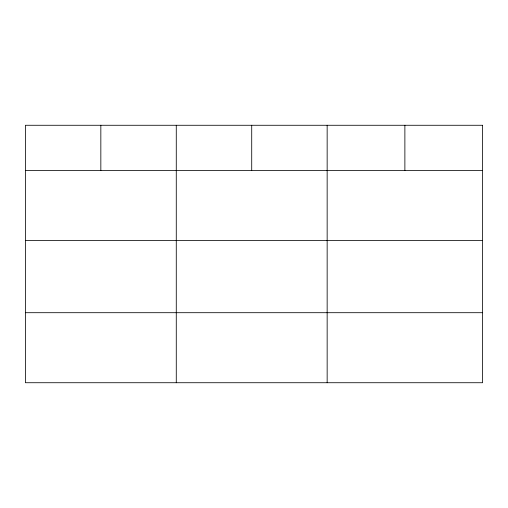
<?xml version="1.0" encoding="UTF-8"?>
<svg xmlns="http://www.w3.org/2000/svg" width="508" height="508" viewBox="0 0 508 508"><rect width="100%" height="100%" fill="white"/><g stroke="black" fill="none" stroke-linecap="round" stroke-linejoin="round"><path stroke-width="0.76" d="M25.4 170.529L482.6 170.529M25.4 240.557L482.6 240.557M25.4 312.699L482.6 312.699M404.876 125.273L404.876 170.529M327.152 125.273L327.152 382.727M251.714 125.273L251.714 170.529M176.276 125.273L176.276 382.727M100.838 125.273L100.838 170.529M482.6 125.273L25.4 125.273L25.4 382.727L482.6 382.727L482.6 125.273"/></g></svg>
